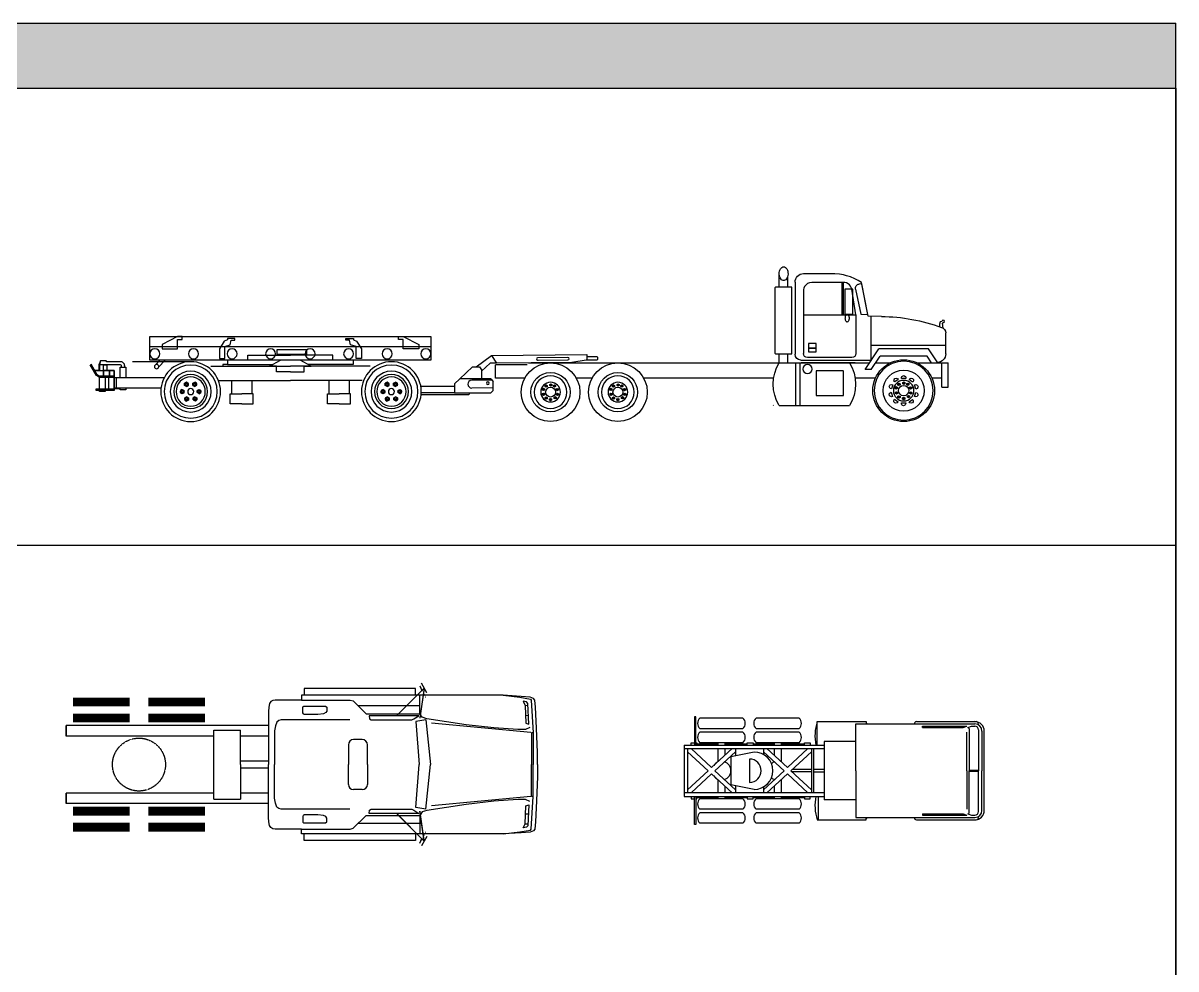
# Model space of a CAD drawing. Header units: millimetres. Extents: x 35403 to 155690, y 202798 to 276657.
# Drawn here: x 133485 to 155690, y 258432 to 276657 of the extents above; entities that cross this region are included whole.
import ezdxf

# ---------------------------------------------------------------- set-up
doc = ezdxf.new("R2010")
doc.units = ezdxf.units.MM
doc.linetypes.add('DASHED', pattern=[0.75, 0.5, -0.25])
doc.layers.add('www.cad-blocks.net', color=7, linetype='Continuous')

# ---------------------------------------------------------------- blocks, each defined once
blk = doc.blocks.new('A$C493024AE')
at = {"linetype": 'ByBlock'}
for p, q in [((203, 2070), (203, 1530)), ((225, 2070), (203, 2070)), ((225, 1530), (225, 2070)), ((1134, 2048), (305, 2048)), ((2214, 2048), (1385, 2048)), ((1134, 1845), (305, 1845)), ((1134, 1778), (305, 1778)), ((2214, 1845), (1385, 1845)), ((2214, 1778), (1385, 1778)), ((2564, 1980), (3509, 1980)), ((2565, 1530), (2565, 1980)), ((3307, 1035), (3307, 1935)), ((3307, 1935), (5602, 1935)), ((3509, 1980), (3509, 1935)), ((4477, 1980), (5625, 1980)), ((4590, 1890), (5445, 1890)), ((4590, 1868), (4590, 1890)), ((4590, 1868), (5377, 1868)), ((5377, 1868), (5445, 1890)), ((5445, 1035), (5445, 1778)), ((5467, 1868), (5535, 1890)), ((5490, 1845), (5490, 1035)), ((5535, 1890), (5602, 1890)), ((5670, 1823), (5670, 1035)), ((5737, 1800), (5737, 1035)), ((5782, 270), (5782, 1800)), ((135, 1530), (135, 1575)), ((135, 1575), (203, 1575)), ((225, 1575), (248, 1575)), ((248, 1575), (248, 1530)), ((1134, 1575), (305, 1575)), ((652, 1575), (652, 1530)), ((787, 1575), (787, 1530)), ((1215, 1575), (1328, 1575)), ((1215, 1530), (1215, 1575)), ((1328, 1575), (1328, 1530)), ((2214, 1575), (1385, 1575)), ((1732, 1575), (1732, 1530)), ((1868, 1575), (1868, 1530)), ((2318, 1530), (2318, 1575)), ((2318, 1575), (2430, 1575)), ((2430, 1575), (2430, 1530)), ((3307, 1598), (2699, 1598)), ((2700, 1598), (2700, 473)), ((0, 1530), (0, 540)), ((0, 1530), (2700, 1530)), ((0, 1463), (2700, 1463)), ((68, 1463), (68, 608)), ((463, 1035), (68, 1401)), ((529, 1097), (134, 1463)), ((248, 1553), (653, 1553)), ((529, 1097), (924, 1463)), ((595, 1035), (990, 1401)), ((652, 1463), (652, 1211)), ((787, 1463), (787, 1336)), ((788, 1553), (1215, 1553)), ((1350, 1395), (900, 1305)), ((990, 1463), (990, 1328)), ((1328, 1553), (1733, 1553)), ((1530, 1463), (1530, 1350)), ((1925, 1035), (1530, 1401)), ((1991, 1097), (1596, 1463)), ((1732, 1463), (1732, 1337)), ((1868, 1553), (2318, 1553)), ((1868, 1463), (1868, 1211)), ((1991, 1097), (2386, 1463)), ((2057, 1035), (2452, 1401)), ((2452, 1463), (2452, 608)), ((2497, 608), (2497, 1463)), ((900, 1305), (900, 765)), ((1260, 1260), (1260, 810)), ((68, 669), (463, 1035)), ((134, 608), (529, 973)), ((924, 608), (529, 973)), ((990, 669), (595, 1035)), ((1530, 669), (1925, 1035)), ((1596, 608), (1991, 973)), ((2386, 608), (1991, 973)), ((2452, 669), (2057, 1035)), ((2452, 1058), (2081, 1058)), ((2452, 1013), (2081, 1013)), ((2700, 1058), (2497, 1058)), ((2497, 1013), (2700, 1013)), ((3307, 1035), (3307, 135)), ((5445, 1035), (5445, 293)), ((5490, 1046), (5670, 1046)), ((5490, 225), (5490, 1035)), ((5490, 1024), (5670, 1024)), ((5670, 248), (5670, 1035)), ((5737, 270), (5737, 1035)), ((652, 859), (652, 608)), ((787, 734), (787, 608)), ((1350, 675), (900, 765)), ((990, 743), (990, 608)), ((1530, 720), (1530, 608)), ((1732, 733), (1732, 608)), ((1868, 859), (1868, 608)), ((2700, 608), (0, 608)), ((0, 540), (2700, 540)), ((135, 540), (135, 495)), ((135, 495), (203, 495)), ((203, 0), (203, 540)), ((225, 540), (225, 0)), ((225, 495), (248, 495)), ((248, 495), (248, 540)), ((248, 518), (653, 518)), ((1134, 495), (305, 495)), ((652, 540), (652, 495)), ((787, 540), (787, 495)), ((788, 518), (1215, 518)), ((1215, 540), (1215, 495)), ((1215, 495), (1328, 495)), ((1328, 495), (1328, 540)), ((1328, 518), (1733, 518)), ((2214, 495), (1385, 495)), ((1732, 540), (1732, 495)), ((1868, 540), (1868, 495)), ((1868, 518), (2318, 518)), ((2318, 540), (2318, 495)), ((2318, 495), (2430, 495)), ((2430, 495), (2430, 540)), ((2587, 90), (2587, 540)), ((3307, 473), (2699, 473)), ((1134, 293), (305, 293)), ((1134, 225), (305, 225)), ((2214, 293), (1385, 293)), ((2214, 225), (1385, 225)), ((225, 0), (203, 0)), ((1134, 23), (305, 23)), ((2214, 23), (1385, 23)), ((2564, 90), (3509, 90)), ((3307, 135), (5602, 135)), ((3509, 90), (3509, 135)), ((4477, 90), (5625, 90)), ((4590, 203), (5377, 203)), ((4590, 203), (4590, 180)), ((4590, 180), (5445, 180)), ((5377, 203), (5445, 180)), ((5467, 203), (5535, 180)), ((5535, 180), (5602, 180))]:
    blk.add_line(p, q, dxfattribs=at)
for centre, radius, start, end in [((397, 1946), 136, 132.075, 227.925), ((1043, 1946), 136, 312.075, 47.925), ((1477, 1946), 136, 132.075, 227.925), ((2123, 1946), 136, 312.075, 47.925), ((397, 1676), 136, 132.075, 227.925), ((1043, 1676), 136, 312.075, 47.925), ((1477, 1676), 136, 132.075, 227.925), ((2123, 1676), 136, 312.075, 47.925), ((3352, 1710), 832, 161.0754, 192.4869), ((2722, 1710), 832, 15.6804, 18.9246), ((4477, 1935), 45, 90, 180), ((5467, 1845), 22.5, 0, 90), ((5602, 1800), 180, 0, 90), ((5602, 1800), 135, 0, 90), ((5602, 1823), 67.5, 0, 90), ((5625, 1935), 45, 338.679, 90), ((1350, 1035), 360, 270, 90), ((720, 1035), 180, 119.5409, 146.1096), ((720, 1035), 180, 288.9298, 71.0702), ((1260, 1035), 225, 270, 90), ((1800, 1035), 180, 108.9298, 130.5416), ((720, 1035), 180, 213.8904, 240.4591), ((1800, 1035), 180, 229.4584, 251.0702), ((397, 394), 136, 132.075, 227.925), ((1043, 394), 136, 312.075, 47.925), ((1477, 394), 136, 132.075, 227.925), ((2123, 394), 136, 312.075, 47.925), ((3352, 360), 832, 167.5131, 198.9246), ((397, 124), 136, 132.075, 227.925), ((1043, 124), 136, 312.075, 47.925), ((1477, 124), 136, 132.075, 227.925), ((2123, 124), 136, 312.075, 47.925), ((5467, 225), 22.5, 270, 0), ((5602, 270), 180, 270, 0), ((5602, 270), 135, 270, 0), ((5602, 248), 67.5, 270, 0), ((2722, 360), 832, 341.0754, 344.3196), ((4477, 135), 45, 180, 270), ((5625, 135), 45, 270, 21.321)]:
    blk.add_arc(centre, radius, start, end, dxfattribs=at)
blk = doc.blocks.new('*U64')
at = {"color": 0, "linetype": 'Continuous'}
for p, q in [((-6.5, 3.8), (0, 7.5)), ((-6.5, -3.8), (-6.5, 3.8)), ((6.5, 3.8), (0, 7.5)), ((6.5, -3.8), (6.5, 3.8)), ((-6.5, -3.8), (0, -7.5)), ((6.5, -3.8), (0, -7.5))]:
    blk.add_line(p, q, dxfattribs=at)
for radius in [6.5, 3.4]:
    blk.add_circle((0, 0), radius, dxfattribs=at)
blk.add_arc((0, 0), 4, 250, 160, dxfattribs=at)
blk = doc.blocks.new('A$C64672F74')
at = {"linetype": 'Continuous'}
for p, q in [((1540, 2030), (1667, 2681)), ((1667, 2681), (1728, 2718)), ((1728, 2718), (1795, 2751)), ((1795, 2751), (1877, 2785)), ((1877, 2785), (1954, 2809)), ((1923, 2653), (1955, 2669)), ((1954, 2809), (2016, 2825)), ((1955, 2669), (1988, 2678)), ((1988, 2678), (2014, 2681)), ((2014, 2681), (2622, 2681)), ((2014, 2681), (2043, 2681)), ((2014, 2056), (2014, 2681)), ((2016, 2825), (2092, 2838)), ((2043, 2681), (2043, 2056)), ((2092, 2838), (2181, 2847)), ((2181, 2847), (2255, 2848)), ((2255, 2848), (2783, 2848)), ((2622, 2681), (2669, 2674)), ((2669, 2674), (2709, 2656)), ((2946, 2686), (2946, 1297)), ((3088, 2591), (3088, 2796)), ((3251, 2591), (3251, 2848)), ((1546, 2060), (1662, 2654)), ((1662, 2654), (1711, 2649)), ((1782, 2551), (1681, 2069)), ((1773, 2056), (1854, 2549)), ((1832, 2552), (1989, 2552)), ((1832, 2067), (1832, 2552)), ((1854, 2549), (1865, 2582)), ((1865, 2582), (1878, 2607)), ((1878, 2607), (1898, 2632)), ((1898, 2632), (1923, 2653)), ((1989, 2552), (1989, 2067)), ((2709, 2656), (2740, 2630)), ((2740, 2630), (2763, 2599)), ((2763, 2599), (2777, 2567)), ((2777, 2567), (2783, 2544)), ((2783, 2544), (2785, 2518)), ((2785, 2518), (2785, 2056)), ((3006, 1306), (3006, 2591)), ((3006, 2591), (3325, 2591)), ((3325, 2591), (3332, 2584)), ((3332, 1313), (3332, 2584)), ((2785, 2268), (2785, 1313)), ((1284, 2025), (1540, 2030)), ((1486, 2029), (1486, 1168)), ((1681, 2069), (1546, 2060)), ((1773, 2056), (1773, 1313)), ((2785, 2056), (1773, 2056)), ((1989, 2067), (1832, 2067)), ((2043, 2056), (2014, 2056)), ((43, 1302), (43, 1708)), ((2541, 1415), (2541, 1502)), ((2541, 1502), (2690, 1502)), ((2690, 1415), (2541, 1415)), ((2541, 1344), (2541, 1415)), ((2541, 1415), (2690, 1415)), ((2690, 1344), (2541, 1344)), ((2690, 1502), (2690, 1415)), ((2690, 1415), (2690, 1344)), ((600, 1132), (0, 1132)), ((0, 663), (0, 1132)), ((116, 663), (116, 1132)), ((1390, 1132), (1109, 1132)), ((2832, 1184), (1476, 1184)), ((8080, 1132), (1510, 1132)), ((1788, 1131), (2825, 1131)), ((1854, 1232), (2704, 1232)), ((3325, 1306), (3006, 1306)), ((3088, 1132), (3088, 1306)), ((3251, 1132), (3251, 1306)), ((3332, 1313), (3325, 1306)), ((8714, 837), (8714, 1094)), ((116, 837), (311, 837)), ((617, 626), (643, 705)), ((681, 760), (748, 809)), ((720, 670), (699, 659)), ((741, 659), (720, 670)), ((775, 742), (755, 730)), ((755, 730), (755, 706)), ((755, 706), (775, 694)), ((796, 730), (775, 742)), ((775, 694), (796, 706)), ((796, 706), (796, 730)), ((811, 830), (894, 830)), ((850, 763), (830, 751)), ((830, 751), (830, 727)), ((830, 727), (850, 715)), ((871, 751), (850, 763)), ((850, 715), (871, 727)), ((871, 727), (871, 751)), ((945, 739), (924, 727)), ((924, 727), (924, 703)), ((924, 703), (945, 692)), ((966, 727), (945, 739)), ((945, 692), (966, 703)), ((958, 811), (1025, 762)), ((966, 703), (966, 727)), ((997, 674), (976, 662)), ((1017, 662), (997, 674)), ((1065, 709), (1091, 630)), ((1398, 837), (1790, 837)), ((3365, 837), (5861, 837)), ((6283, 707), (6263, 695)), ((6263, 695), (6263, 673)), ((6263, 673), (6283, 661)), ((6302, 695), (6283, 707)), ((6283, 661), (6302, 673)), ((6302, 673), (6302, 695)), ((6354, 727), (6334, 715)), ((6334, 715), (6334, 693)), ((6334, 693), (6354, 681)), ((6374, 715), (6354, 727)), ((6354, 681), (6374, 693)), ((6374, 693), (6374, 715)), ((6444, 704), (6425, 693)), ((6425, 693), (6425, 670)), ((6425, 670), (6444, 659)), ((6464, 693), (6444, 704)), ((6444, 659), (6464, 670)), ((6464, 670), (6464, 693)), ((6856, 837), (7158, 837)), ((7580, 707), (7560, 695)), ((7560, 695), (7560, 673)), ((7560, 673), (7580, 661)), ((7600, 695), (7580, 707)), ((7580, 661), (7600, 673)), ((7600, 673), (7600, 695)), ((7651, 727), (7632, 715)), ((7632, 715), (7632, 693)), ((7632, 693), (7651, 681)), ((7671, 715), (7651, 727)), ((7651, 681), (7671, 693)), ((7671, 693), (7671, 715)), ((7741, 704), (7722, 693)), ((7722, 693), (7722, 670)), ((7722, 670), (7741, 659)), ((7761, 693), (7741, 704)), ((7741, 659), (7761, 670)), ((7761, 670), (7761, 693)), ((8153, 837), (8714, 837)), ((116, 663), (0, 663)), ((644, 480), (618, 560)), ((717, 574), (696, 562)), ((696, 562), (696, 538)), ((696, 538), (717, 526)), ((699, 659), (699, 635)), ((699, 635), (720, 623)), ((737, 562), (717, 574)), ((717, 526), (737, 538)), ((720, 623), (741, 635)), ((737, 538), (737, 562)), ((761, 504), (740, 492)), ((740, 492), (740, 468)), ((740, 468), (761, 456)), ((741, 635), (741, 659)), ((782, 492), (761, 504)), ((761, 456), (782, 468)), ((782, 468), (782, 492)), ((853, 468), (832, 456)), ((832, 456), (832, 432)), ((874, 456), (853, 468)), ((874, 432), (874, 456)), ((945, 498), (924, 486)), ((924, 486), (924, 462)), ((924, 462), (945, 450)), ((966, 486), (945, 498)), ((945, 450), (966, 462)), ((966, 462), (966, 486)), ((994, 575), (973, 563)), ((973, 563), (973, 540)), ((973, 540), (994, 528)), ((976, 662), (976, 638)), ((976, 638), (997, 626)), ((1014, 563), (994, 575)), ((994, 528), (1014, 540)), ((997, 626), (1017, 638)), ((1014, 540), (1014, 563)), ((1017, 638), (1017, 662)), ((1092, 563), (1066, 484)), ((6227, 546), (6207, 535)), ((6207, 535), (6207, 512)), ((6207, 512), (6227, 501)), ((6230, 639), (6210, 627)), ((6210, 627), (6210, 604)), ((6210, 604), (6230, 593)), ((6247, 535), (6227, 546)), ((6227, 501), (6247, 512)), ((6250, 627), (6230, 639)), ((6230, 593), (6250, 604)), ((6247, 512), (6247, 535)), ((6250, 604), (6250, 627)), ((6269, 480), (6250, 468)), ((6250, 468), (6250, 446)), ((6250, 446), (6269, 434)), ((6289, 468), (6269, 480)), ((6269, 434), (6289, 446)), ((6289, 446), (6289, 468)), ((6357, 446), (6337, 434)), ((6376, 434), (6357, 446)), ((6444, 474), (6425, 463)), ((6425, 463), (6425, 440)), ((6464, 463), (6444, 474)), ((6464, 440), (6464, 463)), ((6491, 548), (6471, 537)), ((6471, 537), (6471, 514)), ((6471, 514), (6491, 502)), ((6494, 642), (6474, 630)), ((6474, 630), (6474, 607)), ((6474, 607), (6494, 596)), ((6510, 537), (6491, 548)), ((6491, 502), (6510, 514)), ((6513, 630), (6494, 642)), ((6494, 596), (6513, 607)), ((6510, 514), (6510, 537)), ((6513, 607), (6513, 630)), ((7524, 546), (7504, 535)), ((7504, 535), (7504, 512)), ((7504, 512), (7524, 501)), ((7527, 639), (7508, 627)), ((7508, 627), (7508, 604)), ((7508, 604), (7527, 593)), ((7544, 535), (7524, 546)), ((7524, 501), (7544, 512)), ((7547, 627), (7527, 639)), ((7527, 593), (7547, 604)), ((7544, 512), (7544, 535)), ((7547, 604), (7547, 627)), ((7566, 480), (7547, 468)), ((7547, 468), (7547, 446)), ((7547, 446), (7566, 434)), ((7586, 468), (7566, 480)), ((7566, 434), (7586, 446)), ((7586, 446), (7586, 468)), ((7654, 446), (7634, 434)), ((7674, 434), (7654, 446)), ((7741, 474), (7722, 463)), ((7722, 463), (7722, 440)), ((7761, 463), (7741, 474)), ((7761, 440), (7761, 463)), ((7788, 548), (7768, 537)), ((7768, 537), (7768, 514)), ((7768, 514), (7788, 502)), ((7791, 642), (7771, 630)), ((7771, 630), (7771, 607)), ((7771, 607), (7791, 596)), ((7808, 537), (7788, 548)), ((7788, 502), (7808, 514)), ((7810, 630), (7791, 642)), ((7791, 596), (7810, 607)), ((7808, 514), (7808, 537)), ((7810, 607), (7810, 630)), ((751, 378), (684, 427)), ((898, 359), (815, 359)), ((832, 432), (853, 420)), ((853, 420), (874, 432)), ((1028, 430), (961, 381)), ((3251, 306), (1896, 306)), ((2825, 306), (1896, 306)), ((3365, 312), (3359, 306)), ((6337, 434), (6337, 412)), ((6337, 412), (6357, 400)), ((6357, 400), (6376, 412)), ((6376, 412), (6376, 434)), ((6425, 440), (6444, 429)), ((6444, 429), (6464, 440)), ((7634, 434), (7634, 412)), ((7634, 412), (7654, 400)), ((7654, 400), (7674, 412)), ((7674, 412), (7674, 434)), ((7722, 440), (7741, 429)), ((7741, 429), (7761, 440))]:
    blk.add_line(p, q, dxfattribs=at)
for p, q in [((68, 1928), (73, 1949)), ((103, 1896), (68, 1928)), ((73, 1949), (98, 1955)), ((92, 1799), (103, 1896)), ((98, 1955), (114, 1943)), ((114, 1943), (118, 1928)), ((118, 1928), (148, 1918)), ((148, 1918), (165, 1878)), ((165, 1878), (166, 1824)), ((43, 1467), (1486, 1467)), ((199, 1132), (377, 1402)), ((377, 1402), (1332, 1402)), ((1597, 999), (1332, 1402)), ((318, 1132), (403, 1260)), ((403, 1260), (1306, 1260)), ((1478, 999), (1306, 1260)), ((2857, 1132), (2857, 306)), ((2939, 1132), (2939, 306)), ((6959, 1253), (6757, 1254)), ((8793, 1275), (6957, 1290)), ((6957, 1290), (6959, 1253)), ((6959, 1253), (6959, 1180)), ((7896, 1182), (7322, 1186)), ((14586, 1152), (15709, 1152)), ((15203, 1047), (15078, 1179)), ((15256, 1097), (15179, 1179)), ((1478, 999), (1597, 999)), ((2013, 970), (2020, 977)), ((2013, 501), (2013, 970)), ((2020, 977), (2539, 977)), ((2539, 977), (2539, 501)), ((8104, 1094), (8714, 1094)), ((9403, 821), (9157, 1054)), ((13874, 1101), (13964, 1101)), ((13964, 1101), (13964, 1068)), ((8803, 821), (8762, 773)), ((8762, 600), (8762, 773)), ((8793, 799), (9174, 796)), ((10154, 683), (9504, 683)), ((9504, 683), (9504, 551)), ((11283, 788), (12666, 788)), ((11534, 788), (11534, 535)), ((11923, 788), (11923, 535)), ((14050, 788), (12666, 788)), ((13409, 788), (13409, 535)), ((13799, 788), (13799, 535)), ((15098, 841), (16062, 841)), ((16018, 646), (16018, 841)), ((16062, 841), (16062, 885)), ((16062, 885), (16062, 622)), ((16062, 622), (16062, 885)), ((16062, 885), (16062, 863)), ((16062, 863), (16062, 872)), ((16062, 872), (16320, 872)), ((16320, 853), (16062, 853)), ((16171, 872), (16171, 622)), ((16341, 853), (16341, 855)), ((2539, 501), (2013, 501)), ((8762, 646), (9172, 645)), ((8803, 551), (8762, 600)), ((8816, 551), (8803, 551)), ((9504, 551), (8816, 551)), ((9504, 551), (10145, 551)), ((11508, 342), (11508, 535)), ((11508, 535), (11729, 535)), ((11949, 535), (11729, 535)), ((11949, 342), (11949, 535)), ((13384, 342), (13384, 535)), ((13384, 535), (13604, 535)), ((13825, 535), (13604, 535)), ((13825, 342), (13825, 535)), ((16062, 646), (15158, 646)), ((16051, 636), (15942, 636)), ((16051, 604), (16051, 636)), ((16411, 604), (16051, 604)), ((16062, 622), (16411, 622)), ((16411, 622), (16062, 622)), ((16411, 622), (16411, 604)), ((11729, 342), (11508, 342)), ((11729, 342), (11949, 342)), ((13604, 342), (13384, 342)), ((13604, 342), (13825, 342))]:
    blk.add_line(p, q)
for points in [[(3166, 2980), (3149, 2978), (3132, 2970), (3117, 2957), (3104, 2939), (3094, 2918), (3086, 2894), (3082, 2868), (3081, 2841), (3084, 2814), (3090, 2789), (3099, 2767), (3111, 2747), (3125, 2732), (3140, 2721), (3157, 2716), (3174, 2716), (3191, 2721), (3207, 2732), (3221, 2747), (3233, 2767), (3242, 2789), (3248, 2814), (3250, 2841), (3250, 2868), (3245, 2894), (3238, 2918), (3227, 2939), (3214, 2957), (3199, 2970), (3183, 2978), (3166, 2980)], [(11402, 1213), (11402, 1447), (11507, 1478), (11529, 1566), (11595, 1566), (11595, 1599), (11453, 1599), (11453, 1575), (11394, 1548), (11299, 1401), (11299, 1225), (11299, 1213), (11402, 1213)], [(13931, 1213), (13931, 1447), (13826, 1478), (13804, 1566), (13738, 1566), (13738, 1599), (13880, 1599), (13880, 1575), (13939, 1548), (14034, 1401), (14034, 1225), (14034, 1213), (13931, 1213)], [(15370, 1447), (9963, 1447)], [(9089, 1054), (8793, 1275), (8696, 1122), (8819, 1122), (8819, 1122), (8982, 973)], [(11458, 1179), (11458, 1101), (12330, 1101)], [(11848, 1179), (11848, 1279), (12666, 1279)], [(12666, 955), (12400, 955), (12400, 1068), (12268, 1068), (12479, 1179)], [(13484, 1179), (13484, 1279), (12666, 1279)], [(12666, 955), (12933, 955), (12933, 1068), (13065, 1068), (12853, 1179)], [(13874, 1179), (13874, 1101), (13003, 1101)], [(16065, 1153), (16204, 1153), (16214, 1171), (16326, 1171), (16341, 1092), (16326, 1171), (16358, 1093), (16358, 982)], [(11132, 1068), (12666, 1068)], [(14200, 1068), (12666, 1068)], [(16065, 1092), (16341, 1092), (16341, 982), (16390, 982), (16433, 982), (16433, 982), (16062, 982), (16062, 885), (16062, 982), (16151, 982), (16151, 872), (16151, 982), (16265, 982), (16265, 872), (16265, 1092), (16198, 1092), (16198, 1089)], [(16198, 1089), (16198, 982)], [(8803, 821), (9403, 821), (9504, 726), (9504, 683)], [(9213, 551), (9232, 517), (10148, 512)]]:
    blk.add_lwpolyline(points)
for points in [[(9963, 1179), (15370, 1179), (15370, 1635), (9963, 1635)], [(10492, 1401), (10492, 1582), (10492, 1582), (10581, 1582), (10581, 1635), (10492, 1635), (10195, 1483), (10195, 1401)], [(14841, 1401), (14841, 1582), (14841, 1582), (14752, 1582), (14752, 1635), (14841, 1635), (15138, 1483), (15138, 1401)], [(12921, 1387), (12358, 1387), (12358, 1294), (12921, 1294)], [(15942, 1046), (15836, 1046), (15836, 841), (15942, 841)], [(16341, 853), (16236, 853), (16236, 622), (16341, 622)], [(15942, 646), (15836, 646), (15836, 611), (15942, 611)], [(16341, 604), (16235, 604), (16235, 578), (16341, 578)]]:
    blk.add_lwpolyline(points, close=True)
for points in [[(6757, 1254, 0.139856), (6756, 1181), (6966, 1180), (7242, 1134), (8819, 1122)], [(7322, 1186, -1), (7323, 1234)], [(7323, 1234), (7905, 1229, -1), (7904, 1182), (7896, 1182)], [(15856, 1046), (15856, 1067, -0.440522), (15950, 1153), (16065, 1153)], [(9157, 1054), (9021, 1055, 0.124301), (8982, 973), (8982, 821)], [(15917, 1046), (15917, 1067, -0.462771), (15947, 1092), (16065, 1092)], [(16320, 872, 0.201809), (16384, 899), (16503, 1103)], [(16320, 853, 0.207565), (16399, 888), (16519, 1093)], [(9174, 796, -1), (9171, 645, 0.761908)]]:
    blk.add_lwpolyline(points, format="xyb")
for centre, radius in [((10057, 1305), 96.5), ((10801, 1305), 96.5), ((11544, 1305), 96.5), ((12287, 1305), 96.5), ((13046, 1305), 96.5), ((13789, 1305), 96.5), ((14532, 1305), 96.5), ((15276, 1305), 96.5), ((10720, 576), 576), ((14586, 576), 576), ((2706, 1011), 88), ((10720, 576), 511), ((10720, 576), 393), ((10720, 576), 327), ((14586, 576), 511), ((14586, 576), 393), ((14586, 576), 327), ((15243, 1058), 41.4), ((8862, 738), 27.4), ((8862, 738), 27.4), ((10720, 576), 282), ((14586, 576), 282), ((10720, 576), 57.5), ((14586, 576), 57.5)]:
    blk.add_circle(centre, radius)
for centre, radius in [((854, 595), 567), ((854, 595), 198), ((775, 718), 8.61), ((850, 739), 8.61), ((945, 715), 8.61), ((6358, 566), 315), ((6358, 566), 189), ((6283, 684), 8.2), ((6354, 704), 8.2), ((6444, 681), 8.2), ((7655, 566), 315), ((7655, 566), 189), ((7580, 684), 8.2), ((7651, 704), 8.2), ((7741, 681), 8.2), ((717, 550), 8.61), ((720, 647), 8.62), ((761, 480), 8.61), ((853, 444), 8.61), ((945, 474), 8.61), ((994, 551), 8.62), ((997, 650), 8.61), ((6227, 524), 8.2), ((6230, 616), 8.21), ((6269, 457), 8.2), ((6444, 451), 8.2), ((6491, 525), 8.21), ((6494, 619), 8.2), ((7524, 524), 8.2), ((7527, 616), 8.21), ((7566, 457), 8.2), ((7741, 451), 8.2), ((7788, 525), 8.21), ((7791, 619), 8.2), ((6357, 423), 8.2), ((7654, 423), 8.2)]:
    blk.add_circle(centre, radius, dxfattribs=at)
for centre, radius, start, end in [((2783, 2686), 163, 0, 90), ((1702, 2568), 81.4, 348.1597, 83.9483), ((2053, 1992), 149, 168.2991, 180), ((1998, 2003), 92.6, 153.4349, 168.2991), ((1963, 2021), 53.7, 129.6393, 153.4349), ((1941, 2047), 19.9, 90, 129.6393), ((1941, 2047), 19.9, 50.3607, 90), ((1920, 2021), 53.7, 26.5651, 50.3607), ((1885, 2003), 92.6, 11.7009, 26.5651), ((1829, 1992), 149, 0, 11.7009), ((2053, 1992), 149, 180, 191.7009), ((1998, 1980), 92.6, 191.7009, 206.5651), ((1963, 1963), 53.7, 206.5651, 230.3607), ((1941, 1937), 19.9, 230.3607, 270), ((1941, 1937), 19.9, 270, 309.6393), ((1920, 1963), 53.7, 309.6393, 333.4349), ((1885, 1980), 92.6, 333.4349, 348.2991), ((1829, 1992), 149, 348.2991, 0), ((206, 1302), 163, 180, 270), ((854, 595), 595, 0, 180), ((1854, 1313), 81.4, 180, 270), ((2704, 1313), 81.4, 270, 0), ((2832, 1297), 114, 270, 0), ((6358, 566), 566, 0, 180), ((7655, 566), 566, 0, 180), ((854, 595), 396, 0, 180), ((6358, 566), 378, 0, 180), ((7655, 566), 378, 0, 180), ((620, 669), 43, 57.6175, 266.383), ((708, 793), 43, 21.6168, 230.3881), ((854, 595), 99.1, 0, 180), ((853, 841), 43, 345.6144, 194.3856), ((998, 795), 43, 309.614, 158.3825), ((1088, 673), 43, 273.6151, 122.3845), ((854, 595), 595, 180, 0), ((854, 595), 396, 180, 0), ((621, 517), 43, 93.613, 302.3881), ((854, 595), 99.1, 180, 0), ((1089, 520), 43, 237.6122, 86.3867), ((6358, 566), 566, 180, 0), ((6358, 566), 378, 180, 0), ((6358, 566), 94.4, 0, 180), ((6358, 566), 94.4, 180, 0), ((7655, 566), 566, 180, 0), ((7655, 566), 378, 180, 0), ((7655, 566), 94.4, 0, 180), ((7655, 566), 94.4, 180, 0), ((711, 394), 43, 129.6131, 338.3874), ((856, 348), 43, 165.6119, 14.3881), ((1001, 396), 43, 201.612, 50.389)]:
    blk.add_arc(centre, radius, start, end, dxfattribs=at)
for centre, radius, start, end in [((1323, -1473), 3498, 90.6415, 110.0492), ((151, 1708), 109, 104.5648, 180), ((2581, 719), 800, 148.9295, 211.0705), ((2565, 719), 800, 328.9295, 31.0705)]:
    blk.add_arc(centre, radius, start, end)
at = {"extrusion": (0, 0, -1), "xscale": 5.516495410688549, "yscale": 5.516495410688549, "zscale": -5.516495410693301}
for p in [(-10641, 717), (-14507, 717)]:
    blk.add_blockref('*U64', p, dxfattribs=at)
at = {"extrusion": (0, 0, -1), "yscale": 5.516495410688549, "zscale": -5.516495410693301}
for p, xscale, rotation in [((-10803, 715), 5.516495410686477, 59.99999999998757), ((-14669, 715), 5.516495410686477, 59.99999999998757), ((-10559, 578), 5.516495410686473, 300.0000000000124), ((-10637, 437), 5.516495410686476, 239.9999999999876), ((-10799, 435), 5.516495410688549, 180), ((-10882, 574), 5.516495410686476, 120.0000000000124), ((-14425, 578), 5.516495410686473, 300.0000000000124), ((-14503, 437), 5.516495410686476, 239.9999999999876), ((-14665, 435), 5.516495410688549, 180), ((-14748, 574), 5.516495410686476, 120.0000000000124)]:
    blk.add_blockref('*U64', p, dxfattribs=dict(at, xscale=xscale, rotation=rotation))
blk = doc.blocks.new('A$C5C903871')
for p, q in [((6949, 2953), (6849, 3136)), ((6949, 2953), (6849, 3136)), ((6899, 3044), (6375, 2520)), ((6899, 3044), (6375, 2520)), ((6899, 3044), (6816, 2466)), ((6899, 3044), (6816, 2466)), ((6817, 3086), (6855, 2997)), ((6817, 3086), (6855, 2997)), ((4535, 2811), (5472, 2811)), ((4535, 2811), (5472, 2811)), ((4564, 2681), (4579, 2692)), ((4564, 2681), (4579, 2692)), ((4564, 2566), (4564, 2681)), ((4564, 2566), (4564, 2681)), ((4579, 2692), (4995, 2692)), ((4579, 2692), (4995, 2692)), ((4995, 2692), (5020, 2676)), ((4995, 2692), (5020, 2676)), ((5020, 2676), (5020, 2642)), ((5020, 2676), (5020, 2642)), ((5472, 2811), (5531, 2797)), ((5472, 2811), (5531, 2797)), ((5531, 2797), (5783, 2550)), ((5531, 2797), (5783, 2550)), ((6813, 2703), (5627, 2703)), ((6813, 2703), (5627, 2703)), ((8805, 2788), (8842, 2710)), ((8869, 2779), (8805, 2788)), ((8869, 2779), (8805, 2788)), ((8805, 2788), (8842, 2710)), ((8842, 2710), (8897, 2712)), ((8842, 2710), (8897, 2712)), ((8842, 2710), (8853, 2367)), ((8842, 2710), (8853, 2367)), ((8896, 2749), (8869, 2779)), ((8896, 2749), (8869, 2779)), ((8913, 2348), (8896, 2749)), ((8913, 2348), (8896, 2749)), ((4571, 2548), (4564, 2566)), ((4571, 2548), (4564, 2566)), ((4579, 2537), (4571, 2548)), ((4579, 2537), (4571, 2548)), ((4598, 2535), (4579, 2537)), ((4598, 2535), (4579, 2537)), ((4850, 2535), (4598, 2535)), ((4850, 2535), (4598, 2535)), ((4957, 2550), (4850, 2535)), ((4957, 2550), (4850, 2535)), ((5007, 2572), (4957, 2550)), ((5007, 2572), (4957, 2550)), ((5020, 2601), (5007, 2572)), ((5020, 2601), (5007, 2572)), ((5020, 2642), (5020, 2601)), ((5020, 2642), (5020, 2601)), ((5783, 2550), (6813, 2550)), ((5783, 2550), (6813, 2550)), ((8848, 2520), (8906, 2517)), ((8848, 2520), (8906, 2517)), ((0, 2119), (0, 2319)), ((2429, 2319), (0, 2319)), ((0, 2319), (0, 2119)), ((0, 2319), (0, 2119)), ((2429, 2319), (0, 2319)), ((0, 2119), (0, 2319)), ((3898, 2319), (2429, 2319)), ((3898, 2319), (2429, 2319)), ((2844, 2235), (3362, 2235)), ((2844, 904), (2844, 2235)), ((2844, 904), (2844, 2235)), ((2844, 2235), (3362, 2235)), ((3362, 1569), (3362, 2235)), ((3362, 1569), (3362, 2235)), ((6933, 2431), (6739, 2396)), ((6933, 2431), (6739, 2396)), ((6739, 2396), (6800, 1569)), ((6739, 2396), (6800, 1569)), ((6933, 2431), (7017, 1569)), ((6933, 2431), (7017, 1569)), ((8955, 2188), (7040, 2368)), ((8955, 2188), (7040, 2368)), ((8853, 2367), (8913, 2348)), ((8853, 2367), (8913, 2348)), ((2844, 2119), (0, 2119)), ((2844, 2119), (0, 2119)), ((3898, 2119), (3362, 2119)), ((3898, 2119), (3362, 2119)), ((5706, 2052), (5540, 2052)), ((5706, 2052), (5540, 2052)), ((5439, 1952), (5439, 1569)), ((5439, 1952), (5439, 1569)), ((5806, 1569), (5806, 1952)), ((5806, 1569), (5806, 1952)), ((3898, 1636), (3362, 1636)), ((3898, 1636), (3362, 1636)), ((3362, 1569), (3362, 904)), ((3362, 1569), (3362, 904)), ((5439, 1187), (5439, 1569)), ((5439, 1187), (5439, 1569)), ((5806, 1569), (5806, 1187)), ((5806, 1569), (5806, 1187)), ((6739, 743), (6800, 1569)), ((6739, 743), (6800, 1569)), ((6933, 708), (7017, 1569)), ((6933, 708), (7017, 1569)), ((3898, 1503), (3362, 1503)), ((3898, 1503), (3362, 1503)), ((0, 819), (0, 1020)), ((0, 1020), (0, 819)), ((2844, 1020), (0, 1020)), ((2844, 1020), (0, 1020)), ((0, 1020), (0, 819)), ((0, 819), (0, 1020)), ((2844, 904), (3362, 904)), ((2844, 904), (3362, 904)), ((3898, 1020), (3362, 1020)), ((3898, 1020), (3362, 1020)), ((5706, 1086), (5540, 1086)), ((5706, 1086), (5540, 1086)), ((8955, 951), (7040, 771)), ((8955, 951), (7040, 771)), ((2429, 819), (0, 819)), ((2429, 819), (0, 819)), ((3898, 819), (2429, 819)), ((3898, 819), (2429, 819)), ((6933, 708), (6739, 743)), ((6933, 708), (6739, 743)), ((6899, 95), (6816, 673)), ((6899, 95), (6816, 673)), ((8842, 429), (8853, 771)), ((8842, 429), (8853, 771)), ((8853, 771), (8913, 791)), ((8853, 771), (8913, 791)), ((8913, 791), (8896, 390)), ((8913, 791), (8896, 390)), ((4571, 591), (4564, 572)), ((4571, 591), (4564, 572)), ((4564, 572), (4564, 457)), ((4564, 572), (4564, 457)), ((4564, 457), (4579, 447)), ((4564, 457), (4579, 447)), ((4579, 601), (4571, 591)), ((4579, 601), (4571, 591)), ((4598, 604), (4579, 601)), ((4598, 604), (4579, 601)), ((4579, 447), (4995, 447)), ((4579, 447), (4995, 447)), ((4850, 604), (4598, 604)), ((4850, 604), (4598, 604)), ((4957, 588), (4850, 604)), ((4957, 588), (4850, 604)), ((5007, 566), (4957, 588)), ((5007, 566), (4957, 588)), ((4995, 447), (5020, 463)), ((4995, 447), (5020, 463)), ((5020, 538), (5007, 566)), ((5020, 538), (5007, 566)), ((5020, 497), (5020, 538)), ((5020, 497), (5020, 538)), ((5020, 463), (5020, 497)), ((5020, 463), (5020, 497)), ((5531, 342), (5783, 588)), ((5531, 342), (5783, 588)), ((5783, 588), (6813, 588)), ((5783, 588), (6813, 588)), ((6899, 95), (6375, 619)), ((6899, 95), (6375, 619)), ((8848, 618), (8906, 621)), ((8848, 618), (8906, 621)), ((4535, 327), (5472, 327)), ((4535, 327), (5472, 327)), ((5472, 327), (5531, 342)), ((5472, 327), (5531, 342)), ((6813, 436), (5627, 436)), ((6813, 436), (5627, 436)), ((8805, 350), (8842, 429)), ((8805, 350), (8842, 429)), ((8869, 360), (8805, 350)), ((8869, 360), (8805, 350)), ((8842, 429), (8897, 427)), ((8842, 429), (8897, 427)), ((8896, 390), (8869, 360)), ((8896, 390), (8869, 360)), ((6817, 53), (6855, 142)), ((6817, 53), (6855, 142)), ((6949, 186), (6849, 3)), ((6949, 186), (6849, 3))]:
    blk.add_line(p, q)
for points, const_width in [([(6849, 3136), (6949, 2952)], 12.9), ([(6849, 3136), (6949, 2952)], 12.9), ([(6375, 2520), (6899, 3044)], 22.7), ([(6375, 2520), (6899, 3044)], 22.7), ([(6899, 3044), (6816, 2466)], 22.7), ([(6899, 3044), (6816, 2466)], 22.7), ([(6817, 3086), (6894, 2943)], 9.84), ([(6817, 3086), (6894, 2943)], 9.84), ([(6894, 2943), (6932, 2854)], 9.84), ([(6894, 2943), (6932, 2854)], 9.84), ([(132, 2774), (1226, 2774)], 171), ([(1584, 2774), (2677, 2774)], 171), ([(1584, 2774), (2677, 2774)], 171), ([(132, 2467), (1226, 2467)], 171), ([(132, 2467), (1226, 2467)], 171), ([(1584, 2467), (2677, 2467)], 171), ([(1584, 2467), (2677, 2467)], 171), ([(132, 672), (1226, 672)], 171), ([(132, 672), (1226, 672)], 171), ([(1584, 672), (2677, 672)], 171), ([(1584, 672), (2677, 672)], 171), ([(6899, 95), (6816, 673)], 22.7), ([(6899, 95), (6816, 673)], 22.7), ([(132, 364), (1226, 364)], 171), ([(132, 364), (1226, 364)], 171), ([(1584, 364), (2677, 364)], 171), ([(1584, 364), (2677, 364)], 171), ([(6375, 619), (6899, 95)], 22.7), ([(6375, 619), (6899, 95)], 22.7), ([(6894, 196), (6932, 284)], 9.84), ([(6894, 196), (6932, 284)], 9.84), ([(6817, 53), (6894, 196)], 9.84), ([(6817, 53), (6894, 196)], 9.84), ([(6849, 3), (6949, 186)], 12.9)]:
    blk.add_lwpolyline(points, dxfattribs=dict(const_width=const_width))
for points in [[(8418, 2905), (4535, 2905), (4535, 2811)], [(8418, 2905), (4535, 2905), (4535, 2811)], [(6734, 2905), (6734, 3033), (4589, 3033), (4589, 2905)], [(6734, 2905), (6734, 3033), (4589, 3033), (4589, 2905)], [(8934, 2284), (8850, 2245), (8702, 2245), (8238, 2274), (7706, 2338), (6946, 2452), (6858, 2481), (6813, 2550), (6813, 2905)], [(8934, 2284), (8850, 2245), (8702, 2245), (8238, 2274), (7706, 2338), (6946, 2452), (6858, 2481), (6813, 2550), (6813, 2905)], [(8418, 2905), (8740, 2867), (8943, 2831), (8961, 2813), (9000, 2183), (9000, 1569)], [(9079, 1569), (9079, 1800), (9060, 2270), (9039, 2676), (9027, 2811), (9004, 2844), (8942, 2870), (8766, 2883), (8418, 2905)], [(9079, 1569), (9079, 1800), (9060, 2270), (9039, 2676), (9027, 2811), (9004, 2844), (8942, 2870), (8766, 2883), (8418, 2905)], [(8418, 2905), (8740, 2867), (8943, 2831), (8961, 2813), (9000, 2183), (9000, 1569)], [(4535, 2811), (4027, 2811), (3982, 2805), (3943, 2784), (3922, 2743), (3909, 2676), (3898, 2591), (3898, 1569)], [(4535, 2811), (4027, 2811), (3982, 2805), (3943, 2784), (3922, 2743), (3909, 2676), (3898, 2591), (3898, 1569)], [(6797, 2509), (5841, 2509), (5846, 2450), (5875, 2431), (6662, 2431), (6696, 2448), (6797, 2509)], [(6797, 2509), (5841, 2509), (5846, 2450), (5875, 2431), (6662, 2431), (6696, 2448), (6797, 2509)], [(5467, 2432), (4146, 2432), (4096, 2417), (4057, 2387), (4032, 2314), (4017, 2220), (4017, 1569)], [(5467, 2432), (4146, 2432), (4096, 2417), (4057, 2387), (4032, 2314), (4017, 2220), (4017, 1569)], [(9000, 2183), (8965, 2183), (8965, 1569)], [(9000, 2183), (8965, 2183), (8965, 1569)], [(4535, 327), (4027, 327), (3982, 333), (3943, 355), (3922, 396), (3909, 463), (3898, 547), (3898, 1569)], [(4535, 327), (4027, 327), (3982, 333), (3943, 355), (3922, 396), (3909, 463), (3898, 547), (3898, 1569)], [(5467, 707), (4146, 707), (4096, 722), (4057, 751), (4032, 825), (4017, 919), (4017, 1569)], [(5467, 707), (4146, 707), (4096, 722), (4057, 751), (4032, 825), (4017, 919), (4017, 1569)], [(8418, 234), (8740, 271), (8943, 308), (8961, 325), (9000, 955), (9000, 1569)], [(9079, 1569), (9079, 1339), (9060, 869), (9039, 463), (9027, 327), (9004, 294), (8942, 269), (8766, 256), (8418, 234)], [(9079, 1569), (9079, 1339), (9060, 869), (9039, 463), (9027, 327), (9004, 294), (8942, 269), (8766, 256), (8418, 234)], [(8418, 234), (8740, 271), (8943, 308), (8961, 325), (9000, 955), (9000, 1569)], [(9000, 955), (8965, 955), (8965, 1569)], [(9000, 955), (8965, 955), (8965, 1569)], [(8934, 855), (8850, 894), (8702, 894), (8238, 865), (7706, 800), (6946, 687), (6858, 658), (6813, 588), (6813, 234)], [(8934, 855), (8850, 894), (8702, 894), (8238, 865), (7706, 800), (6946, 687), (6858, 658), (6813, 588), (6813, 234)], [(6797, 629), (5841, 629), (5846, 688), (5875, 708), (6662, 708), (6696, 691), (6797, 629)], [(6797, 629), (5841, 629), (5846, 688), (5875, 708), (6662, 708), (6696, 691), (6797, 629)], [(8418, 234), (4535, 234), (4535, 327)], [(8418, 234), (4535, 234), (4535, 327)], [(6734, 234), (6734, 105), (4589, 105), (4589, 234)], [(6734, 234), (6734, 105), (4589, 105), (4589, 234)]]:
    blk.add_lwpolyline(points)
at = {"linetype": 'DASHED'}
blk.add_circle((1405, 1569), 510, dxfattribs=at)
blk.add_circle((1405, 1569), 510, dxfattribs=at)
for centre, start, end in [((5540, 1952), 90, 180), ((5540, 1952), 90, 180), ((5706, 1952), 0, 90), ((5706, 1952), 0, 90), ((5540, 1187), 180, 270), ((5540, 1187), 180, 270), ((5706, 1187), 270, 0), ((5706, 1187), 270, 0)]:
    blk.add_arc(centre, 100, start, end)
blk = doc.blocks.new('FORMAT')
at = {"layer": 'www.cad-blocks.net', "true_color": 0x546d8e}
h = blk.add_hatch(color=155, dxfattribs=at)
h.set_gradient(color1=(68, 68, 68), color2=(84, 109, 142), tint=1)
h.paths.add_polyline_path([(155690, 275400), (155690, 276657), (39877, 276657), (39877, 275400)])
at = {"layer": 'www.cad-blocks.net', "color": 155, "true_color": 0x546d8e}
for p, q in [((39877, 276657), (155690, 276657)), ((155690, 202798), (155690, 276657)), ((39877, 275400), (155690, 275400)), ((39877, 275400), (155690, 275400)), ((155690, 275400), (155690, 203573)), ((155690, 275400), (155690, 203573)), ((42130, 266599), (155690, 266599))]:
    blk.add_line(p, q, dxfattribs=at)

msp = doc.modelspace()

# ---------------------------------------------------------------- block references
at = {"xscale": -1}
msp.add_blockref('A$C64672F74', (151300, 268980), dxfattribs=at)
for name, p in [('A$C5C903871', (134313, 260801)), ('A$C493024AE', (146217, 261217))]:
    msp.add_blockref(name, p)
at = {"layer": 'www.cad-blocks.net'}
msp.add_blockref('FORMAT', (0, 0), dxfattribs=at)

doc.saveas('drawing.dxf')
